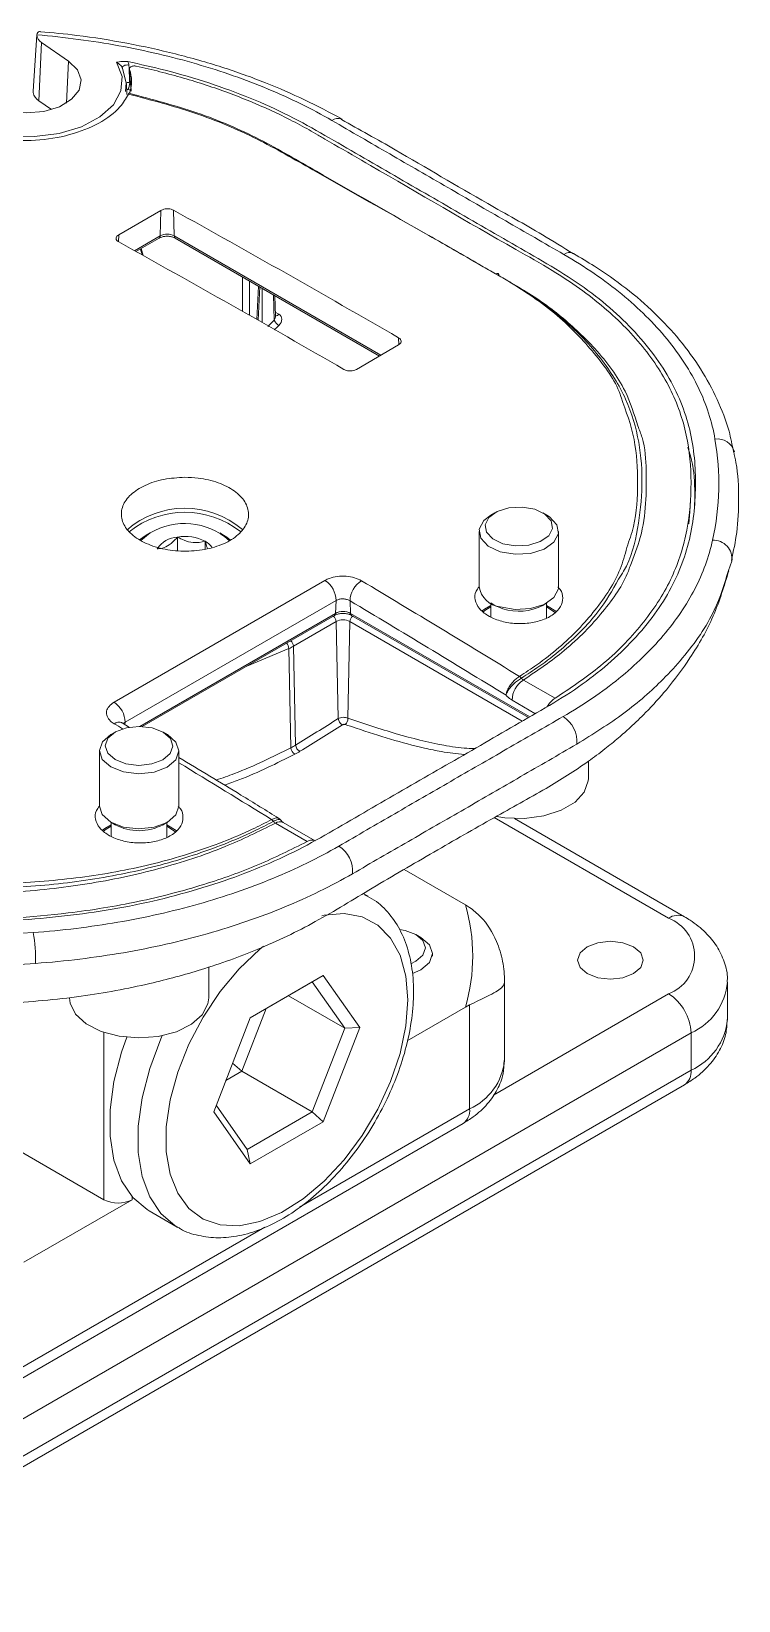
# Model space of a CAD drawing. Header units: millimetres. Extents: x 4 to 551, y 7 to 420.
# Drawn here: x 361.4 to 397, y 147.8 to 226.7 of the extents above; entities that cross this region are included whole.
import ezdxf

# ---------------------------------------------------------------- set-up
doc = ezdxf.new("R2010")
doc.units = ezdxf.units.MM

msp = doc.modelspace()

# ---------------------------------------------------------------- linework, layer by layer
at = {"color": 7, "linetype": 'Continuous', "lineweight": 15}
for p, q in [((361.729361, 226.511083), (361.547178, 223.674538)), ((361.822176, 223.1936), (361.96269, 226.119557)), ((363.317437, 225.187511), (361.96269, 226.119557)), ((366.382161, 224.771286), (366.380958, 224.793357)), ((366.243652, 223.504319), (366.225776, 224.061632)), ((361.822176, 223.1936), (362.462063, 222.753366)), ((366.461722, 223.728135), (366.308243, 223.766333)), ((377.062037, 222.253451), (377.041961, 222.264464)), ((367.962294, 217.685103), (365.840975, 216.460491)), ((367.932837, 216.40307), (367.962294, 217.685103)), ((368.630928, 216.40307), (368.6013, 217.692551)), ((366.709681, 215.617666), (367.88111, 216.293918)), ((368.682654, 216.293918), (378.950619, 210.366348)), ((366.92933, 215.744467), (367.015023, 215.448004)), ((372.853464, 212.164964), (372.929534, 213.842246)), ((373.729125, 212.373597), (373.698139, 213.39854)), ((377.790802, 209.6968), (379.912122, 210.921412)), ((384.757275, 202.491922), (384.545109, 202.369401)), ((387.373995, 202.369401), (387.161829, 202.491922)), ((366.888809, 201.127786), (367.227113, 201.365174)), ((367.421567, 201.477466), (366.948333, 201.094909)), ((367.421283, 201.477302), (367.226797, 201.364991)), ((368.798084, 200.579589), (368.798084, 201.272012)), ((371.116516, 201.364991), (370.92203, 201.477302)), ((383.959551, 201.553125), (383.959551, 198.776887)), ((387.959553, 198.776886), (387.959553, 201.553125)), ((370.192277, 200.676756), (370.192277, 201.056353)), ((396.673322, 200.057891), (396.50196, 199.58182)), ((365.606937, 192.969586), (376.213539, 199.092646)), ((376.769125, 198.084582), (366.162523, 191.961521)), ((376.738861, 197.435183), (376.769125, 198.084582)), ((377.502575, 197.435183), (377.473142, 198.066725)), ((384.545109, 197.960611), (384.757275, 197.83809)), ((384.559551, 197.95227), (384.559551, 197.257785)), ((387.161829, 197.83809), (387.373995, 197.960611)), ((387.359553, 197.2161), (387.359553, 197.95227)), ((367.025673, 191.753719), (376.687315, 197.331266)), ((377.554119, 197.331266), (386.443444, 192.199568)), ((385.16178, 197.665308), (384.757275, 197.83809)), ((376.771672, 197.023998), (374.625692, 195.78515)), ((376.880835, 192.147003), (376.771672, 197.023998)), ((377.361012, 192.165412), (377.469763, 197.023998)), ((374.497567, 190.686442), (374.39815, 195.666555)), ((374.736833, 190.819817), (374.625692, 195.78515)), ((385.990571, 194.268317), (385.995054, 194.271059)), ((386.092817, 194.183292), (386.08632, 194.179273)), ((386.187905, 194.086818), (387.780737, 193.167295)), ((366.391359, 191.69871), (366.00807, 191.931015)), ((365.665392, 191.470412), (365.453226, 191.347891)), ((368.282112, 191.347891), (368.069946, 191.470412)), ((364.867669, 190.531616), (364.867669, 187.755377)), ((368.86767, 187.755377), (368.86767, 190.531616)), ((389.459552, 189.141705), (389.459552, 190.003923)), ((365.453226, 186.939102), (365.665392, 186.816581)), ((365.467668, 186.930761), (365.467668, 186.236275)), ((368.069946, 186.816581), (368.282112, 186.939102)), ((368.26767, 186.19459), (368.26767, 186.930761)), ((373.523462, 187.071064), (373.528417, 187.073761)), ((373.620925, 186.98286), (373.613696, 186.978967)), ((375.311754, 185.969181), (373.71924, 186.888519)), ((375.71179, 186.008748), (374.119208, 186.928126)), ((394.290133, 182.192181), (385.745336, 187.124987)), ((380.193098, 184.565365), (383.272106, 182.787892)), ((378.384794, 183.224098), (378.140214, 183.365291)), ((378.250986, 183.297152), (378.384794, 183.224098)), ((383.484679, 182.657273), (383.272106, 182.787892)), ((381.031248, 181.154709), (380.783719, 181.297649)), ((381.616806, 180.215952), (381.616806, 180.338434)), ((370.367669, 178.120196), (370.367669, 179.669711)), ((372.455173, 177.115713), (376.129408, 179.236803)), ((376.129408, 179.236803), (375.57173, 178.914798)), ((376.129408, 179.236803), (377.966525, 176.622915)), ((381.031017, 179.522025), (380.617676, 179.338833)), ((375.57173, 178.914798), (372.455139, 177.115629)), ((374.375837, 178.224422), (377.204723, 176.591341)), ((377.204723, 176.591341), (375.57173, 178.914798)), ((385.242038, 174.979885), (385.242038, 178.909323)), ((396.452193, 177.030545), (396.452193, 178.908261)), ((373.261273, 177.580998), (372.036196, 174.42349)), ((380.346703, 175.955213), (383.272106, 177.644012)), ((383.484679, 177.758825), (383.272106, 177.644012)), ((383.484679, 172.530661), (383.484679, 177.758825)), ((370.618056, 172.380734), (372.455173, 177.115713)), ((394.621611, 176.356987), (349.720329, 150.436029)), ((375.57173, 172.38247), (377.204723, 176.591341)), ((377.966525, 176.622915), (376.129408, 171.887936)), ((377.204723, 176.591341), (377.966525, 176.622915)), ((394.621611, 174.47927), (394.621611, 176.356987)), ((349.720329, 148.558312), (394.621611, 174.47927)), ((372.036196, 174.42349), (371.230064, 173.95812)), ((371.570759, 174.836228), (372.036196, 174.42349)), ((372.036196, 174.42349), (375.57173, 172.38247)), ((349.388852, 147.825668), (394.290134, 173.746626)), ((370.747448, 172.714232), (372.305743, 170.497057)), ((372.455173, 169.766846), (370.618056, 172.380734)), ((372.305743, 170.497057), (375.57173, 172.38247)), ((375.57173, 172.38247), (376.129408, 171.887936)), ((360.528414, 158.741302), (383.155832, 171.803832)), ((376.129408, 171.887936), (372.455173, 169.766846)), ((365.099902, 167.96983), (360.304913, 170.737919)), ((372.305743, 170.497057), (372.455173, 169.766846)), ((361.069834, 164.826913), (366.514115, 167.96983)), ((367.37136, 167.412368), (368.785574, 166.595959))]:
    msp.add_line(p, q, dxfattribs=at)
at = {"color": 8, "linetype": 'Continuous', "lineweight": 15}
for p, q in [((363.216266, 223.080797), (363.317437, 225.187511)), ((365.832806, 216.104948), (365.840975, 216.460491)), ((366.639668, 215.656539), (367.932837, 216.40307)), ((368.630928, 216.40307), (379.019295, 210.405993)), ((366.97431, 215.770432), (367.077561, 215.413233)), ((372.064964, 212.612677), (372.064964, 214.341352)), ((372.418397, 214.13732), (372.418397, 212.412164)), ((372.786519, 212.203028), (372.862614, 213.880879)), ((373.054827, 213.769917), (373.054827, 212.050413)), ((373.659051, 212.166296), (373.620442, 213.443394)), ((373.344007, 211.85464), (373.659051, 212.166296)), ((373.704248, 212.573023), (373.895693, 212.465161)), ((379.920365, 210.928123), (379.912115, 211.2872)), ((366.904176, 191.75774), (376.738861, 197.435183)), ((377.502575, 197.435183), (386.506197, 192.237503)), ((386.135262, 192.021512), (377.469763, 197.023998)), ((386.773514, 192.409101), (385.622995, 193.073282)), ((366.162523, 191.961521), (366.065854, 191.881858)), ((366.156898, 191.840813), (366.162523, 191.961521)), ((393.490098, 182.112956), (384.72374, 187.173667)), ((384.682407, 173.23225), (393.490098, 178.316823)), ((365.099902, 167.96983), (365.099902, 176.376348)), ((374.932867, 167.593805), (383.484679, 172.530661)), ((366.514115, 168.127749), (366.514115, 167.96983)), ((360.857261, 159.468131), (373.189442, 166.587347))]:
    msp.add_line(p, q, dxfattribs=at)
at = {"color": 7, "linetype": 'Continuous', "lineweight": 15, "flags": 128}
for points in [[(359.528633, 222.911175), (360.311965, 222.666714), (361.189541, 222.579566), (362.069349, 222.658866), (362.859139, 222.896302), (363.476101, 223.266976), (363.855548, 223.732024), (363.957692, 224.242687), (363.771826, 224.74542), (363.317437, 225.187511)], [(360.350885, 221.431586), (361.611684, 221.396554), (362.844944, 221.551849), (363.965944, 221.886805), (364.897672, 222.37841), (365.576119, 222.992891), (365.95468, 223.688034), (366.007346, 224.416087), (365.730501, 225.127031)], [(366.029612, 224.811608), (366.22477, 224.086982), (366.189529, 223.656462)], [(386.757324, 202.664704), (386.122119, 202.774979), (385.462165, 202.736532), (384.877933, 202.555215), (384.458366, 202.258632), (384.267343, 201.891936), (384.333944, 201.510951), (384.648027, 201.173681), (385.16178, 200.931471), (385.796985, 200.821196), (386.456941, 200.859643), (387.041172, 201.040961), (387.460738, 201.337543), (387.651762, 201.70424), (387.585161, 202.085224), (387.271077, 202.422494), (386.757324, 202.664704)], [(394.51383, 201.935066), (394.552985, 202.544722), (394.592264, 203.156296)], [(387.373995, 202.369401), (387.502523, 202.287721), (387.872034, 201.890932), (387.950386, 201.442716), (387.725653, 201.011308), (387.232047, 200.662387), (386.544715, 200.449073), (385.768297, 200.403841), (385.020995, 200.533577), (384.416582, 200.81853), (384.047071, 201.215318), (383.968718, 201.663534), (384.193451, 202.094942), (384.545109, 202.369401)], [(371.116516, 201.364991), (371.270138, 201.268639), (371.450877, 201.130896)], [(385.020995, 197.757338), (385.768297, 197.627602), (386.544715, 197.672834), (387.232047, 197.886148), (387.725653, 198.23507), (387.950386, 198.666477), (387.959553, 198.776886)], [(384.559552, 197.834018), (384.228551, 197.646985), (384.113057, 197.559392)], [(384.172239, 197.507044), (384.305484, 197.610105), (384.559553, 197.759159)], [(387.842132, 197.528539), (387.815797, 197.551242), (387.359552, 197.834019)], [(387.359552, 197.759159), (387.733297, 197.518618), (387.790874, 197.467441)], [(366.856906, 189.795209), (367.508274, 189.867533), (368.062116, 190.078251), (368.434114, 190.395284), (368.567635, 190.770365), (368.442352, 191.146391), (368.077337, 191.466117), (367.528161, 191.680868), (366.878433, 191.757947), (366.227064, 191.685623), (365.673222, 191.474905), (365.301224, 191.157872), (365.167703, 190.782791), (365.292986, 190.406765), (365.658001, 190.087039), (366.207177, 189.872288), (366.856906, 189.795209)], [(366.855006, 189.377064), (366.090619, 189.467746), (365.44453, 189.720393), (365.015101, 190.096541), (364.86771, 190.538926), (365.024793, 190.980197), (365.453226, 191.347891)], [(368.282112, 191.347891), (368.290809, 191.342838), (368.720237, 190.966691), (368.867628, 190.524306), (368.710545, 190.083034), (368.272901, 189.710055), (367.621322, 189.462151), (366.855006, 189.377064)], [(389.459552, 189.141705), (389.453239, 189.020398), (389.252519, 188.457095), (388.785022, 187.949257), (388.088624, 187.538022), (387.219739, 187.256709), (386.248762, 187.128107), (385.254355, 187.162636), (384.856342, 187.224195)], [(364.867669, 187.755377), (365.015101, 187.320302), (365.44453, 186.944154), (366.090619, 186.691507), (366.855006, 186.600825), (367.621322, 186.685912), (368.272901, 186.933816), (368.710545, 187.306796), (368.867628, 187.748067), (368.86767, 187.755377)], [(365.467669, 186.812509), (365.136667, 186.625475), (365.021174, 186.537882)], [(365.080356, 186.485534), (365.213601, 186.588596), (365.467669, 186.737649)], [(368.75025, 186.50703), (368.723914, 186.529733), (368.267669, 186.812509)], [(368.267669, 186.737649), (368.641414, 186.497108), (368.698991, 186.445932)], [(380.526281, 179.829459), (380.78353, 179.950685), (381.141206, 180.259707), (381.266805, 180.624222), (381.141206, 180.988737), (380.78353, 181.297758), (380.248232, 181.50424), (379.963393, 181.555495)], [(381.031248, 181.154709), (381.464563, 180.78027), (381.616806, 180.338434), (381.464563, 179.896597), (381.031017, 179.522025)], [(389.399626, 179.331127), (389.041952, 179.640149), (388.916353, 180.004664), (389.041951, 180.369179), (389.399628, 180.678201), (389.934924, 180.884682), (390.566352, 180.957188), (391.19778, 180.884682), (391.733078, 180.678201), (392.090755, 180.369179), (392.216352, 180.004663), (392.090753, 179.640148), (391.733079, 179.331128), (391.19778, 179.124646), (390.566353, 179.052139), (389.934926, 179.124646), (389.399626, 179.331127)], [(366.845509, 176.099729), (365.860363, 176.185176), (364.956823, 176.427387), (364.208087, 176.806739), (363.674816, 177.2925), (363.400211, 177.845315), (363.367669, 178.120195)], [(370.367669, 178.120196), (370.328821, 177.819991), (370.042113, 177.269226), (369.498229, 176.787403), (368.741233, 176.413555), (367.832452, 176.177968), (366.845509, 176.099729)], [(366.246101, 176.131806), (365.985346, 175.384361), (365.601781, 173.909329), (365.4072, 172.486571), (365.4072, 171.157019), (365.601781, 169.958922), (365.985346, 168.926744), (366.54686, 168.090182), (367.270169, 167.4733), (367.37136, 167.412368)]]:
    msp.add_lwpolyline(points, dxfattribs=at)
at = {"color": 8, "linetype": 'Continuous', "lineweight": 15, "flags": 128}
for points in [[(366.019914, 224.847018), (366.019878, 224.848712), (366.028944, 224.88644), (366.056127, 224.921951), (366.099384, 224.952574), (366.155456, 224.976004), (366.220125, 224.990478), (366.288525, 224.994908), (366.355511, 224.988961)], [(366.235317, 223.764133), (366.262049, 223.762657), (366.308243, 223.766333)], [(374.39815, 195.666555), (372.282136, 194.774105), (372.212185, 194.747828)], [(380.373409, 178.01238), (380.275683, 179.209835), (379.985646, 180.255971), (379.512619, 181.117164), (378.871807, 181.765734), (378.083806, 182.180837), (377.173942, 182.34913), (376.17146, 182.265204), (376.053731, 182.239892)], [(373.122287, 180.717449), (372.939114, 180.566841), (371.902259, 179.579243), (370.942221, 178.428454), (370.089857, 177.151459), (369.372562, 175.789301), (368.813392, 174.385764), (368.430319, 172.985958), (368.235653, 171.634872), (368.235653, 170.375932), (368.430319, 169.249603), (368.813392, 168.292084), (369.372562, 167.534151), (370.089857, 167.000164), (370.942221, 166.707287), (371.902259, 166.664935), (372.939114, 166.874464), (374.019462, 167.329145), (375.108579, 168.01436), (376.17146, 168.908087), (377.173942, 169.981603), (378.083806, 171.200403), (378.871807, 172.525313), (379.512619, 173.913749), (379.985646, 175.321087), (380.275683, 176.702093), (380.373409, 178.01238), (380.373409, 178.01238)], [(368.809221, 166.582442), (368.684383, 166.656892), (367.961074, 167.273774), (367.399559, 168.110336), (367.015995, 169.142513), (366.821413, 170.34061), (366.821413, 171.670163), (367.015995, 173.09292), (367.399559, 174.567952), (367.961074, 176.052825), (368.033086, 176.214988)]]:
    msp.add_lwpolyline(points, dxfattribs=at)
at = {"color": 7, "linetype": 'Continuous', "lineweight": 15}
for centre, radius, start, end in [((362.190421, 226.52098), 0.461521, 181.77303347, 240.43330175), ((364.690923, 224.167452), 1.795801, 342.0555841, 19.64842033), ((365.666402, 224.109748), 0.727938, 331.85110205, 359.42019105), ((362.111952, 223.686363), 0.571652, 188.41032195, 239.54181719), ((368.281883, 215.729415), 0.758712, 62.60970342, 117.39035898), ((384.863739, 214.412365), 0.108785, 350.65366815, 129.33573299), ((374.19478, 212.423248), 0.594163, 205.62376771, 239.89405895), ((369.176136, 198.292228), 4.428894, 49.34774356, 131.28140739), ((369.172734, 197.997589), 4.515052, 51.70602886, 128.46714414), ((369.146892, 198.559116), 3.390208, 48.6069452, 120.59151662), ((368.876997, 199.956741), 1.317636, 93.43348474, 146.56113872), ((369.174106, 199.0885), 2.215653, 62.64286444, 99.77106728), ((395.732573, 200.169872), 0.94739, 353.21185243, 91.76590547), ((369.752458, 200.233252), 0.93324, 34.08891061, 61.88240031), ((375.547906, 198.068653), 1.221323, 0.74729301, 56.97467897), ((378.711291, 198.027794), 1.238761, 122.35628288, 178.19906293), ((385.183326, 198.988644), 1.24196, 189.81704547, 262.48965497), ((377.120718, 196.698203), 0.830033, 62.60965326, 117.39037526), ((385.955128, 200.144094), 2.602649, 252.25247022, 297.62245875), ((377.120718, 196.350345), 0.75871, 62.60957804, 117.39039076), ((373.102501, 198.430017), 3.052119, 295.11952248, 299.93784212), ((386.841691, 193.058221), 1.21879, 122.44045595, 179.29195854), ((385.810283, 193.978448), 0.341361, 36.03704979, 58.11996605), ((385.821249, 193.979125), 0.339755, 36.93615373, 59.23231361), ((364.941304, 191.945592), 1.221323, 0.74729301, 56.97467897), ((377.266289, 192.185648), 0.387387, 185.72521123, 244.67510281), ((377.027705, 192.12396), 0.335874, 306.48838367, 7.08932086), ((387.410083, 190.996237), 1.469867, 354.74175183, 58.32617882), ((374.913132, 190.716143), 0.416625, 184.08810626, 238.58773538), ((375.11076, 190.844629), 0.374749, 183.79628164, 245.31380533), ((373.325563, 186.786915), 0.346273, 33.68499442, 55.14417246), ((373.337799, 186.787251), 0.344127, 34.64034374, 56.36380904), ((366.867669, 189.066018), 2.550577, 241.87643641, 298.12356359), ((376.132401, 184.48642), 1.470891, 354.74311913, 58.27977358), ((374.490897, 180.215952), 9.15011, 343.67515151, 16.32484849), ((354.037124, 180.023728), 7.628624, 358.67443606, 10.35922885), ((392.769719, 180.21489), 2.030174, 290.78342708, 69.21657292), ((392.164966, 176.245199), 2.459187, 2.60541187, 57.39462678), ((365.807009, 169.334539), 1.53702, 242.60962566, 297.39034354)]:
    msp.add_arc(centre, radius, start, end, dxfattribs=at)
at = {"color": 8, "linetype": 'Continuous', "lineweight": 15}
for centre, radius, start, end in [((366.321309, 223.665511), 0.442926, 80.51436417, 102.66044295), ((376.852634, 221.802813), 0.498965, 67.70104076, 126.10188203), ((367.810312, 216.394301), 0.122838, 305.19449457, 4.09345038), ((368.753454, 216.394301), 0.12284, 175.90644857, 234.80488746), ((388.510988, 215.077643), 0.492439, 64.93333006, 126.32227541), ((373.754387, 212.568247), 0.174912, 261.47878575, 323.88842418), ((395.943016, 205.302342), 0.900035, 16.59919684, 97.71137878), ((376.378601, 196.997202), 0.393983, 3.89994668, 50.03150528), ((376.618976, 197.429907), 0.120001, 304.71473325, 2.51993759), ((377.862835, 196.997201), 0.393984, 129.9685351, 176.10001294), ((377.622461, 197.429906), 0.120002, 177.47935439, 235.28447541), ((373.958569, 195.641696), 0.440283, 3.23670166, 42.9900514), ((374.232621, 195.758354), 0.393983, 3.89994668, 50.03150528), ((365.840678, 191.570772), 0.397221, 65.05847091, 126.02489126), ((373.953324, 186.563964), 0.400164, 65.50963458, 125.80084755), ((393.95885, 181.458617), 0.804914, 65.70788898, 125.61680105), ((393.379508, 179.18055), 3.084692, 293.74499721, 354.9433951), ((393.324335, 177.342462), 3.143373, 294.37468373, 354.30515908), ((382.239298, 175.279322), 3.017633, 294.37463687, 354.30522553), ((393.83104, 174.395647), 0.794982, 305.27421395, 6.03805906), ((382.712992, 172.441997), 0.776763, 304.75782044, 6.55432998)]:
    msp.add_arc(centre, radius, start, end, dxfattribs=at)
at = {"color": 7, "linetype": 'Continuous', "lineweight": 15}
for centre, major_axis, ratio, start_param, end_param in [((393.837024, -409.267148), (-399.83613, 658.555765), 0.562076879, 5.484823229, 5.505595647), ((362.556437, -427.325047), (-369.545169, 676.026373), 0.592289761, 5.511043283, 5.531815701), ((396.665357, -407.634386), (-413.771834, 650.332686), 0.546446337, 5.441576559, 5.456143317), ((396.100447, -407.99469), (-413.370323, 649.640536), 0.546413513, 5.441722801, 5.456121431)]:
    msp.add_ellipse(centre, major_axis=major_axis, ratio=ratio, start_param=start_param, end_param=end_param, dxfattribs=at)
at = {"color": 8, "linetype": 'Continuous', "lineweight": 15}
for start_param, end_param in [(5.507949996, 5.508742804), (5.494175573, 5.502748592)]:
    msp.add_ellipse((327.201192, -447.735195), major_axis=(-353.030717, 685.269566), ratio=0.606726405, start_param=start_param, end_param=end_param, dxfattribs=at)
at = {"color": 7, "linetype": 'Continuous', "lineweight": 15}
for points, knots in [([(361.729121, 226.5067), (361.738445, 226.550573), (361.757063, 226.638178), (361.83077, 226.687557), (361.888095, 226.672537), (361.902571, 226.668744)], [0, 0, 0, 0, 0.428531867, 0.855694422, 1, 1, 1, 1]), ([(376.558632, 222.205962), (375.554845, 222.785036), (374.484903, 223.309871), (372.217727, 224.255179), (371.020535, 224.675685), (369.126454, 225.225858), (368.478937, 225.395368), (367.172938, 225.701516), (366.511768, 225.839), (364.503984, 226.205139), (363.133128, 226.387544), (361.729121, 226.5067)], [0, 0, 0, 0, 0.25, 0.25, 0.5, 0.5, 0.625, 0.625, 0.75, 0.75, 1, 1, 1, 1]), ([(377.072071, 222.274083), (376.450754, 222.602179), (375.226096, 223.248876), (373.210396, 224.130459), (371.042941, 224.904694), (368.710126, 225.57077), (366.26622, 226.102671), (363.98848, 226.477339), (362.514305, 226.608919), (361.902021, 226.663569)], [0, 0, 0, 0, 0.145966472, 0.287709731, 0.437239664, 0.58804547, 0.739807183, 0.891931517, 1, 1, 1, 1]), ([(319.891679, 198.371527), (320.118206, 198.011879), (320.358409, 197.654881), (320.955934, 196.8724), (321.327449, 196.450593), (322.536942, 195.219239), (323.468907, 194.443615), (325.07783, 193.376163), (325.649951, 193.036586), (326.797372, 192.367585), (327.372084, 192.038063), (329.095752, 191.047024), (330.244198, 190.38261), (332.540741, 189.054775), (333.688831, 188.391383), (335.412699, 187.398467), (335.987641, 187.067899), (337.134136, 186.401874), (337.705205, 186.066116), (338.909787, 185.427537), (339.543902, 185.124932), (340.851023, 184.559076), (341.523819, 184.295869), (343.611814, 183.562792), (345.097134, 183.149342), (348.149999, 182.499348), (349.71729, 182.26288), (352.924969, 181.964557), (354.565598, 181.902861), (357.808659, 181.883131), (359.410778, 181.924873), (362.620261, 182.151691), (364.227831, 182.336746), (367.370871, 182.902457), (368.906387, 183.283248), (371.793242, 184.192469), (373.144486, 184.720841), (375.642529, 185.933265), (376.789163, 186.617443), (379.097205, 187.966306), (380.2587, 188.630917), (382.578742, 189.965874), (383.737289, 190.63622), (385.473019, 191.639093), (386.051252, 191.972946), (387.213404, 192.642977), (387.797252, 192.979183), (389.451035, 194.039841), (390.423554, 194.816142), (392.094811, 196.460764), (392.793519, 197.32909), (393.871846, 199.116668), (394.251574, 200.03596), (394.731597, 201.915152), (394.831993, 202.874978), (394.854579, 204.778862), (394.776353, 205.723019), (394.327438, 207.589845), (393.956918, 208.512487), (392.885522, 210.317672), (392.184907, 211.2001), (390.51533, 212.861874), (389.546156, 213.641308), (387.88548, 214.710483), (387.297923, 215.050427), (386.128275, 215.726473), (385.545657, 216.062414), (383.796808, 217.07151), (382.629727, 217.745783), (380.293973, 219.093576), (379.125342, 219.767114), (377.379305, 220.77742), (376.79832, 221.114198), (375.624243, 221.78822), (375.030814, 222.12509), (373.779454, 222.756338), (373.12224, 223.051097), (371.773119, 223.599672), (371.080917, 223.853505), (369.657165, 224.322649), (368.92557, 224.537867), (367.557468, 224.886623), (366.929177, 225.027812), (366.296918, 225.160613)], [-0.000020366, -0.000020366, -0.000020366, -0.000020366, 0.01270087, 0.01270087, 0.028419457, 0.028419457, 0.059856631, 0.059856631, 0.075575218, 0.075575218, 0.091293806, 0.091293806, 0.12273098, 0.12273098, 0.154168154, 0.154168154, 0.169886741, 0.169886741, 0.185605329, 0.185605329, 0.201323916, 0.201323916, 0.217042503, 0.217042503, 0.248479677, 0.248479677, 0.279916851, 0.279916851, 0.311354026, 0.311354026, 0.3427912, 0.3427912, 0.374228374, 0.374228374, 0.405665549, 0.405665549, 0.437102723, 0.437102723, 0.468539897, 0.468539897, 0.499977072, 0.499977072, 0.531414246, 0.531414246, 0.547132833, 0.547132833, 0.56285142, 0.56285142, 0.594288595, 0.594288595, 0.625725769, 0.625725769, 0.657162943, 0.657162943, 0.688600118, 0.688600118, 0.720037292, 0.720037292, 0.751474466, 0.751474466, 0.78291164, 0.78291164, 0.814348815, 0.814348815, 0.830067402, 0.830067402, 0.845785989, 0.845785989, 0.877223163, 0.877223163, 0.908660338, 0.908660338, 0.924378925, 0.924378925, 0.940097512, 0.940097512, 0.955816099, 0.955816099, 0.971534686, 0.971534686, 0.987253273, 0.987253273, 1.000008855, 1.000008855, 1.000008855, 1.000008855]), ([(366.296918, 225.160613), (366.204981, 225.179923), (366.1053, 225.176621), (365.91633, 225.157636), (365.823541, 225.141978), (365.730501, 225.127031)], [0, 0, 0, 0, 0.5, 0.5, 1, 1, 1, 1]), ([(366.029612, 224.811608), (366.027738, 224.823613), (366.024899, 224.841805), (366.016497, 224.865247), (366.010178, 224.875249), (366.00759, 224.879344)], [0, 0, 0, 0, 0.534013974, 0.809192714, 1, 1, 1, 1]), ([(366.355511, 224.988961), (366.363512, 224.80701), (366.371488, 224.625062), (366.37944, 224.443116), (366.38254, 224.372194), (366.385636, 224.301272), (366.388728, 224.23035), (366.390588, 224.187694), (366.392447, 224.145038), (366.394304, 224.102382)], [0, 0, 0, 0, 0.000654476839, 0.000654476839, 0.000654476839, 0.000909590048, 0.000909590048, 0.000909590048, 0.001063029978, 0.001063029978, 0.001063029978, 0.001063029978]), ([(366.377365, 224.793094), (366.381979, 224.736639), (366.412495, 224.363266), (366.441472, 223.989917), (366.466067, 223.67302)], [0, 0, 0, 0, 0.151203842, 1, 1, 1, 1]), ([(366.379515, 224.819878), (366.386124, 224.835792), (366.399314, 224.867555), (366.452332, 224.90686), (366.5229, 224.934182), (366.605424, 224.946229), (366.671462, 224.943261), (366.706422, 224.936403), (366.714942, 224.934731)], [0, 0, 0, 0, 0.18892413, 0.377062815, 0.564434938, 0.751680562, 0.9394849, 1, 1, 1, 1]), ([(366.382161, 224.771286), (366.391137, 224.659435), (366.42025, 224.296651), (366.448738, 223.933865), (366.468443, 223.682929)], [0, 0, 0, 0, 0.308311939, 1, 1, 1, 1]), ([(366.714942, 224.934731), (366.715688, 224.934569), (367.120131, 224.846675), (368.325058, 224.563386), (370.266734, 224.001221), (372.461853, 223.191778), (373.987196, 222.489137), (375.106012, 221.903157), (375.642054, 221.596214), (376.060629, 221.35372), (376.326828, 221.199354), (377.127687, 220.737566), (380.330838, 218.890232), (383.96045, 216.761148), (388.042717, 214.467448), (390.348176, 212.835747), (392.386918, 210.735427), (393.810739, 208.472011), (394.531917, 206.10261), (394.681367, 203.706098), (394.433958, 201.313024), (393.629353, 198.953274), (392.120358, 196.714865), (390.160052, 194.758873), (388.519464, 193.661447), (387.780737, 193.167295)], [0, 0, 0, 0, 0.000034976, 0.018953077, 0.057034757, 0.095116599, 0.132991272, 0.142447959, 0.161364545, 0.166092496, 0.16845647, 0.177912382, 0.215735974, 0.367030314, 0.404854036, 0.465541284, 0.52622828, 0.586915734, 0.647604371, 0.708179076, 0.768747604, 0.829419425, 0.890038285, 0.950486234, 1, 1, 1, 1]), ([(366.327714, 223.527782), (366.202598, 223.308201), (365.895815, 222.769788), (364.899988, 222.028737), (363.409586, 221.44406), (361.688864, 221.148062), (360.547348, 221.215169), (359.995072, 221.247636)], [0, 0, 0, 0, 0.148909665, 0.365125965, 0.581267706, 0.797413613, 1, 1, 1, 1]), ([(361.547396, 223.674522), (361.54714, 223.671686), (361.544442, 223.641712), (361.545495, 223.621265), (361.546447, 223.602753)], [0, 0, 0, 0, 0.0946232823, 1, 1, 1, 1]), ([(366.327714, 223.527782), (366.334403, 223.541124), (366.347937, 223.568119), (366.359623, 223.569096), (366.365534, 223.569591)], [0, 0, 0, 0, 0.49421762, 1, 1, 1, 1]), ([(384.794784, 214.496504), (384.558709, 214.632333), (383.378327, 215.311482), (380.318938, 217.070086), (376.512052, 219.177181), (372.85586, 221.31183), (369.763452, 222.632101), (367.461285, 223.232265), (366.327714, 223.527782)], [0, 0, 0, 0, 0.040487428, 0.202437487, 0.526341044, 0.688294433, 0.846518267, 1, 1, 1, 1]), ([(366.365534, 223.569591), (366.366204, 223.569404), (366.372375, 223.56769), (366.384374, 223.575), (366.394523, 223.601516), (366.399369, 223.614176)], [0, 0, 0, 0, 0.059832474, 0.551109615, 1, 1, 1, 1]), ([(366.365534, 223.569591), (367.525281, 223.264649), (369.874058, 222.647067), (373.009512, 221.284373), (376.688315, 219.107655), (380.404515, 217.026318), (383.140013, 215.449282), (383.991426, 214.958435)], [0, 0, 0, 0, 0.164303198, 0.332755014, 0.504076923, 0.845645744, 1, 1, 1, 1]), ([(388.219302, 215.4744), (387.733608, 215.754978), (387.246251, 216.034596), (386.273361, 216.594886), (384.814369, 217.435517), (382.384037, 218.837334), (380.441412, 219.959735), (378.984972, 220.801841), (378.49958, 221.082594), (377.529025, 221.644232), (377.044661, 221.925577), (376.558632, 222.205962)], [0, 0, 0, 0, 0.125, 0.125, 0.25, 0.5, 0.75, 0.75, 0.875, 0.875, 1, 1, 1, 1]), ([(388.704481, 215.502037), (388.188227, 215.823212), (386.790528, 216.692756), (383.710391, 218.385131), (380.440925, 220.356383), (377.940237, 221.749315), (377.035587, 222.253223)], [0, 0, 0, 0, 0.137072183, 0.371107094, 0.772491657, 1, 1, 1, 1]), ([(368.6013, 217.692551), (368.561925, 217.710399), (368.483123, 217.746117), (368.332405, 217.767394), (368.179085, 217.760656), (368.050832, 217.730017), (367.987481, 217.69788), (367.962294, 217.685103)], [0, 0, 0, 0, 0.214399432, 0.42908058, 0.643740102, 0.858356881, 1, 1, 1, 1]), ([(365.840975, 216.460491), (365.808639, 216.437843), (365.743925, 216.392518), (365.703218, 216.306849), (365.71194, 216.220292), (365.763455, 216.148355), (365.819024, 216.113159), (365.841145, 216.099147)], [0, 0, 0, 0, 0.214283801, 0.4288454737, 0.6434300311, 0.8580579483, 1, 1, 1, 1]), ([(367.88111, 216.293918), (367.918846, 216.312364), (367.99657, 216.350357), (368.166877, 216.385173), (368.356166, 216.389504), (368.5337, 216.359603), (368.636692, 216.319603), (368.676548, 216.29733), (368.682654, 216.293918)], [0, 0, 0, 0, 0.181350597, 0.373526484, 0.577200615, 0.784619835, 0.967007741, 1, 1, 1, 1]), ([(395.822247, 206.194237), (395.672273, 207.071184), (395.393948, 207.927862), (394.791694, 209.183699), (394.559845, 209.597401), (394.033679, 210.414938), (393.738737, 210.819548), (392.76048, 212.013071), (391.999311, 212.764733), (390.268382, 214.183812), (389.298279, 214.851092), (388.219302, 215.4744)], [0, 0, 0, 0, 0.25, 0.25, 0.375, 0.375, 0.5, 0.5, 0.75, 0.75, 1, 1, 1, 1]), ([(396.754804, 205.560686), (396.688074, 205.903483), (396.515398, 206.790538), (395.965152, 208.184463), (395.142186, 209.719549), (394.08868, 211.173216), (392.830266, 212.532504), (391.390043, 213.773966), (389.986441, 214.756662), (389.065863, 215.303484), (388.713473, 215.512803)], [0, 0, 0, 0, 0.090369008, 0.233847212, 0.375740195, 0.515746255, 0.653659882, 0.789502667, 0.919423088, 1, 1, 1, 1]), ([(391.102083, 208.296318), (391.09941, 208.305107), (390.878414, 209.031591), (389.891859, 210.397559), (388.086769, 212.364434), (386.218077, 213.680251), (385.031375, 214.36082), (384.794784, 214.496504)], [0, 0, 0, 0, 0.0036403813, 0.3009275304, 0.5982340997, 0.9199008239, 1, 1, 1, 1]), ([(384.97108, 214.394698), (385.208667, 214.258565), (386.407078, 213.571895), (388.280304, 212.245808), (390.161702, 210.278556), (391.435758, 208.210681), (392.06599, 206.049661), (392.215812, 203.864941), (391.973624, 201.693573), (391.595892, 200.093218), (391.061965, 199.280874), (390.9744, 199.147649)], [0, 0, 0, 0, 0.035541019, 0.179272452, 0.312123361, 0.444952526, 0.577719327, 0.709695134, 0.841598539, 0.974022102, 1, 1, 1, 1]), ([(385.705738, 213.964318), (385.821308, 213.898109), (386.692544, 213.398984), (388.158362, 212.356035), (389.971884, 210.636479), (391.346069, 208.78872), (391.761478, 207.442333), (391.942685, 206.855022)], [0, 0, 0, 0, 0.034807606, 0.262400425, 0.49467801, 0.779572096, 1, 1, 1, 1]), ([(373.896747, 211.909237), (373.987007, 211.99948), (374.040373, 212.109636), (374.044064, 212.315556), (373.992296, 212.410642), (373.895693, 212.465161)], [0, 0, 0, 0, 0.5, 0.5, 1, 1, 1, 1]), ([(379.912122, 210.921412), (379.944169, 210.943947), (380.008307, 210.989046), (380.04864, 211.075331), (380.039971, 211.163117), (379.988936, 211.236532), (379.933958, 211.272793), (379.912115, 211.2872)], [0, 0, 0, 0, 0.214408272, 0.42909653, 0.643786559, 0.858477491, 1, 1, 1, 1]), ([(377.157747, 209.697137), (377.196775, 209.678608), (377.274882, 209.641526), (377.424223, 209.618138), (377.576128, 209.623053), (377.703146, 209.652462), (377.765879, 209.684194), (377.790802, 209.6968)], [0, 0, 0, 0, 0.214410774, 0.429104938, 0.643796673, 0.85848689, 1, 1, 1, 1]), ([(394.460104, 205.785983), (394.506927, 205.640195), (394.732551, 204.937684), (394.825811, 203.909036), (394.802309, 203.032756), (394.793982, 202.722268)], [0, 0, 0, 0, 0.144628267, 0.696920347, 1, 1, 1, 1]), ([(396.650663, 200.098874), (396.751187, 200.565928), (396.973685, 201.599695), (397.034515, 203.237691), (396.982639, 204.594883), (396.804563, 205.376117), (396.763443, 205.556516)], [0, 0, 0, 0, 0.257367427, 0.569651627, 0.900625881, 1, 1, 1, 1]), ([(369.171961, 204.271678), (368.812369, 204.25158), (368.093186, 204.211383), (367.136014, 203.893304), (366.408375, 203.424692), (365.99229, 202.839273), (365.934651, 202.20769), (366.241963, 201.599136), (366.879613, 201.08205), (367.775738, 200.71444), (368.829311, 200.538013), (369.921518, 200.573205), (370.929176, 200.816661), (371.738668, 201.241347), (372.258789, 201.7994), (372.430937, 202.427659), (372.235742, 203.054449), (371.695, 203.609578), (370.870208, 204.026189), (369.979134, 204.241378), (369.396335, 204.263255), (369.171961, 204.271678)], [0, 0, 0, 0, 0.053686212, 0.107372491, 0.161057198, 0.214741245, 0.268426444, 0.322114073, 0.375804486, 0.429497186, 0.483190955, 0.536883506, 0.590572454, 0.644256894, 0.697938879, 0.751622138, 0.805309546, 0.859001116, 0.912694752, 0.966388022, 1, 1, 1, 1]), ([(368.798084, 201.272012), (368.74807, 201.216048), (368.589811, 201.03896), (368.299043, 200.798102), (367.998241, 200.691784), (367.835592, 200.68518), (367.777463, 200.68282)], [0, 0, 0, 0, 0.156025535, 0.493707453, 0.819057772, 1, 1, 1, 1]), ([(370.192277, 201.056353), (369.99269, 201.017321), (369.651177, 200.950533), (369.154723, 201.080492), (368.907622, 201.213189), (368.798084, 201.272012)], [0, 0, 0, 0, 0.439112122, 0.751363344, 1, 1, 1, 1]), ([(388.181885, 192.24717), (389.217423, 192.845431), (390.153061, 193.484549), (391.831858, 194.841504), (392.575318, 195.559217), (393.540696, 196.697057), (393.834319, 197.083241), (394.362771, 197.863656), (394.59832, 198.25874), (395.2193, 199.458563), (395.520091, 200.277696), (395.703379, 201.116812)], [0, 0, 0, 0, 0.25, 0.25, 0.5, 0.5, 0.625, 0.625, 0.75, 0.75, 1, 1, 1, 1]), ([(370.30081, 200.702986), (370.294499, 200.718358), (370.25602, 200.812092), (370.221302, 200.945131), (370.192277, 201.056353)], [0, 0, 0, 0, 0.163990217, 1, 1, 1, 1]), ([(385.995054, 194.271059), (386.28902, 194.462), (386.993533, 194.919608), (387.991423, 195.70447), (388.971895, 196.622738), (390.084681, 197.914651), (390.99824, 199.287088), (391.292353, 200.375891), (391.391473, 200.742828)], [0, 0, 0, 0, 0.106230431, 0.254590309, 0.402946265, 0.551301677, 0.848784157, 1, 1, 1, 1]), ([(316.739095, 199.613338), (316.966038, 198.864941), (317.445255, 197.284618), (318.721756, 195.153605), (320.16998, 193.319053), (321.587933, 191.908696), (322.882084, 190.816393), (324.14011, 189.897386), (325.366788, 189.111644), (326.547158, 188.448834), (328.308725, 187.464091), (330.855092, 186.015735), (333.926377, 184.248225), (336.807409, 182.501313), (339.446711, 181.033445), (342.291016, 179.895223), (345.361226, 178.958472), (348.707301, 178.255498), (352.369197, 177.837896), (356.173509, 177.711201), (360.058917, 177.792721), (363.868721, 178.128124), (367.183567, 178.741681), (370.151778, 179.544462), (372.972902, 180.558206), (375.846572, 181.94471), (378.666807, 183.699267), (381.665878, 185.423041), (384.550612, 187.092006), (387.214985, 188.54566), (389.068737, 189.69916), (390.24774, 190.585129), (390.941694, 191.151442), (391.636055, 191.763271), (392.462914, 192.559838), (393.505609, 193.706739), (394.689655, 195.307904), (395.824434, 197.287636), (396.286474, 198.809647), (396.519163, 199.576152)], [0, 0, 0, 0, 0.026495225, 0.055947599, 0.083062894, 0.104023743, 0.122002597, 0.138896817, 0.154784604, 0.169278889, 0.182398812, 0.221406065, 0.266647499, 0.299489201, 0.332991655, 0.36390582, 0.392102968, 0.426607939, 0.460604553, 0.495116687, 0.532333921, 0.56853714, 0.60168903, 0.627494395, 0.65723705, 0.690876836, 0.726914174, 0.766412698, 0.80475769, 0.837516154, 0.865322036, 0.87675945, 0.886566653, 0.894938793, 0.906532368, 0.923310743, 0.945278375, 0.972441461, 1, 1, 1, 1]), ([(391.552282, 199.800135), (391.525165, 199.720851), (391.254014, 198.92808), (390.217691, 197.475686), (388.461304, 195.618721), (386.901974, 194.567985), (386.187905, 194.086818)], [0, 0, 0, 0, 0.0369263169, 0.3692292377, 0.71114871, 1, 1, 1, 1]), ([(376.213539, 199.092646), (376.285226, 199.128856), (376.466476, 199.220406), (376.833883, 199.303832), (377.274385, 199.314536), (377.707901, 199.241716), (377.934844, 199.130057), (378.048328, 199.074221)], [0, 0, 0, 0, 0.140500675, 0.355236124, 0.570078168, 0.785016052, 1, 1, 1, 1]), ([(383.966809, 198.76929), (383.907491, 198.695974), (383.74201, 198.491444), (383.735518, 198.104757), (383.938732, 197.675474), (384.380633, 197.304982), (384.997953, 197.038593), (385.724753, 196.905585), (386.477854, 196.921492), (387.172821, 197.084807), (387.729803, 197.376787), (388.091549, 197.76609), (388.197538, 198.202706), (388.130282, 198.554561), (387.960275, 198.721115), (387.920053, 198.760521)], [0, 0, 0, 0, 0.047062806, 0.131291941, 0.215544298, 0.299825383, 0.384129532, 0.468440177, 0.552734273, 0.636994573, 0.721219466, 0.805426237, 0.889642327, 0.973889865, 1, 1, 1, 1]), ([(375.311754, 185.969181), (374.504411, 185.565027), (372.889676, 184.756694), (370.029336, 183.738432), (366.836935, 182.905525), (362.655786, 182.2266), (357.636964, 181.923822), (352.409106, 182.073987), (347.786069, 182.65985), (343.888022, 183.584579), (340.922307, 184.652682), (338.769978, 185.657701), (337.718249, 186.249167), (337.169962, 186.567671), (337.107695, 186.603768), (337.1058, 186.604873), (337.102938, 186.606521), (337.092948, 186.612303), (337.052924, 186.635392), (336.89293, 186.727812), (336.252765, 187.097381), (333.691127, 188.575026), (330.292255, 190.555674), (326.349564, 192.785267), (323.679192, 194.45618), (321.655584, 196.269885), (320.740555, 197.510074), (320.28304, 198.13017)], [0, 0, 0, 0, 0.046802184, 0.093607174, 0.146791665, 0.199976037, 0.283411129, 0.3669177, 0.428510368, 0.490102205, 0.550815501, 0.581093767, 0.611368603, 0.615150136, 0.615209226, 0.615238772, 0.61526831, 0.615386483, 0.615859176, 0.617749942, 0.625313011, 0.655565279, 0.776574361, 0.8370789, 0.897713007, 0.94885645, 1, 1, 1, 1]), ([(373.71924, 186.888519), (372.89422, 186.481491), (371.094841, 185.593758), (367.896811, 184.557164), (364.266357, 183.779753), (360.431936, 183.364075), (356.521481, 183.255678), (352.572421, 183.389826), (348.657486, 183.853229), (344.824629, 184.735519), (341.30728, 186.081539), (338.998152, 187.324639), (336.942086, 188.516334), (334.782236, 189.778061), (331.616677, 191.511539), (328.189097, 193.415647), (325.107398, 195.478538), (323.376913, 197.189119), (322.679461, 198.160637), (322.570551, 198.312343)], [0, 0, 0, 0, 0.051247098, 0.111770545, 0.172293148, 0.23371153, 0.295486489, 0.357089903, 0.420392552, 0.483696197, 0.551045415, 0.618672046, 0.632712495, 0.6888743, 0.763994952, 0.839091149, 0.913832258, 0.986544592, 1, 1, 1, 1]), ([(377.473142, 198.066725), (377.429543, 198.089429), (377.342375, 198.134821), (377.175995, 198.16597), (377.007033, 198.16421), (376.866147, 198.133422), (376.796622, 198.098423), (376.769125, 198.084582)], [0, 0, 0, 0, 0.215123961, 0.430098028, 0.644902816, 0.859560889, 1, 1, 1, 1]), ([(376.687315, 197.331266), (376.727217, 197.350849), (376.811144, 197.392038), (376.994476, 197.430127), (377.200868, 197.435052), (377.394541, 197.402202), (377.505475, 197.358576), (377.548462, 197.334442), (377.554119, 197.331266)], [0, 0, 0, 0, 0.176580617, 0.371409824, 0.577397784, 0.78697837, 0.971964222, 1, 1, 1, 1]), ([(385.315558, 193.321959), (385.315835, 193.324317), (385.322723, 193.382935), (385.356947, 193.518318), (385.462799, 193.735999), (385.619488, 193.95247), (385.80372, 194.14233), (385.928205, 194.226266), (385.990571, 194.268317)], [0, 0, 0, 0, 0.007589159, 0.188674896, 0.397391558, 0.599986217, 0.799595981, 1, 1, 1, 1]), ([(385.315558, 193.321959), (385.316112, 193.324089), (385.329847, 193.376989), (385.379607, 193.499046), (385.511073, 193.693924), (385.693371, 193.886325), (385.897499, 194.055783), (386.023257, 194.138029), (386.08632, 194.179273)], [0, 0, 0, 0, 0.007605553, 0.188871285, 0.397426547, 0.599696459, 0.799259554, 1, 1, 1, 1]), ([(386.092817, 194.183292), (386.106486, 194.166355), (386.137678, 194.127702), (386.169837, 194.101525), (386.187905, 194.086818)], [0, 0, 0, 0, 0.438193127, 1, 1, 1, 1]), ([(385.622995, 193.073282), (385.538905, 193.1297), (385.433522, 193.200404), (385.335388, 193.301526), (385.315558, 193.321959)], [0, 0, 0, 0, 0.797936898, 1, 1, 1, 1]), ([(365.607058, 191.892028), (365.544081, 191.934966), (365.385058, 192.043389), (365.236969, 192.26089), (365.211442, 192.519714), (365.328011, 192.772825), (365.513968, 192.904003), (365.606937, 192.969586)], [0, 0, 0, 0, 0.140912231, 0.355818118, 0.57062083, 0.785332914, 1, 1, 1, 1]), ([(387.780737, 193.167295), (387.718933, 193.122718), (387.595326, 193.033564), (387.456518, 192.867104), (387.390197, 192.761035), (387.371149, 192.73057)], [0, 0, 0, 0, 0.416162765, 0.832309462, 1, 1, 1, 1]), ([(366.012806, 191.930246), (366.001861, 191.93645), (365.967646, 191.955844), (365.968881, 191.957135), (365.969722, 191.958013)], [0, 0, 0, 0, 0.3198760818, 1, 1, 1, 1]), ([(376.880836, 192.147003), (376.944266, 192.184605), (377.03234, 192.207916), (377.209351, 192.214692), (377.297556, 192.198089), (377.361011, 192.165412)], [0, 0, 0, 0, 0.5, 0.5, 1, 1, 1, 1]), ([(376.905753, 185.737598), (377.845788, 186.279856), (378.782755, 186.823884), (380.660695, 187.90963), (382.53929, 188.994997), (384.419406, 190.079487), (386.300177, 191.163599), (387.242565, 191.704497), (388.181885, 192.24717)], [0, 0, 0, 0, 0.25, 0.25, 0.5, 0.75, 0.75, 1, 1, 1, 1]), ([(377.227437, 191.853924), (377.222624, 191.855579), (377.217241, 191.856893), (377.211485, 191.857819), (377.202878, 191.859204), (377.193229, 191.85974), (377.183315, 191.859377), (377.173593, 191.859022), (377.163357, 191.857792), (377.153425, 191.855772), (377.143627, 191.85378), (377.133864, 191.850965), (377.124932, 191.847543), (377.115989, 191.844117), (377.107636, 191.839986), (377.100584, 191.835491)], [0, 0, 0, 0, 0.0000207360574, 0.0000207360574, 0.0000207360574, 0.0000519857186, 0.0000519857186, 0.0000519857186, 0.0000826211348, 0.0000826211348, 0.0000826211348, 0.0001128405134, 0.0001128405134, 0.0001128405134, 0.0001431061684, 0.0001431061684, 0.0001431061684, 0.0001431061684]), ([(383.219493, 190.336977), (382.837206, 190.381154), (382.179471, 190.457162), (380.94155, 190.718765), (379.513185, 191.101442), (378.175626, 191.530218), (377.412106, 191.790879), (377.227436, 191.853924)], [0, 0, 0, 0, 0.197347008, 0.339540974, 0.623993884, 0.909057055, 1, 1, 1, 1]), ([(388.873764, 190.861532), (388.404127, 190.590415), (387.932431, 190.317739), (386.991257, 189.774067), (386.520807, 189.502357), (385.109787, 188.687494), (383.229309, 187.601704), (381.350899, 186.517534), (379.942753, 185.704927), (379.473482, 185.434147), (378.535213, 184.892841), (378.067192, 184.623031), (377.597104, 184.351655)], [0, 0, 0, 0, 0.125, 0.125, 0.25, 0.25, 0.5, 0.75, 0.75, 0.875, 0.875, 1, 1, 1, 1]), ([(373.901178, 187.13001), (373.263043, 187.523563), (371.586015, 188.557827), (369.90749, 189.570512), (368.867669, 190.197855)], [0, 0, 0, 0, 0.380515196, 1, 1, 1, 1]), ([(370.746236, 189.059285), (371.05353, 189.165438), (372.397753, 189.629795), (373.583153, 190.2263), (374.497567, 190.686442)], [0, 0, 0, 0, 0.228603697, 1, 1, 1, 1]), ([(374.69599, 190.360579), (373.791754, 189.902251), (372.673035, 189.335209), (371.4025, 188.893796), (371.158912, 188.809168)], [0, 0, 0, 0, 0.808279315, 1, 1, 1, 1]), ([(373.613696, 186.978967), (373.293674, 186.81407), (372.510045, 186.410291), (371.169244, 185.833299), (369.589931, 185.263022), (367.375964, 184.609083), (364.437, 183.993176), (360.742668, 183.626578), (357.005723, 183.535145), (353.262201, 183.637949), (349.551048, 184.0251), (345.996755, 184.778849), (342.609207, 185.879233), (340.319496, 186.966053), (339.130502, 187.658167), (338.894836, 187.795348)], [0, 0, 0, 0, 0.033730067, 0.08259381, 0.131465985, 0.180358773, 0.278463949, 0.376590804, 0.474320677, 0.572101958, 0.670474205, 0.768894627, 0.867327024, 0.97370341, 1, 1, 1, 1]), ([(339.072008, 188.101307), (339.306825, 187.96455), (340.484669, 187.278577), (342.751445, 186.197562), (346.101999, 185.094968), (349.617227, 184.328524), (353.292954, 183.91885), (357.007384, 183.786408), (360.718875, 183.841978), (364.389477, 184.168295), (367.312136, 184.75205), (369.51642, 185.383966), (371.089811, 185.940521), (372.425387, 186.50797), (373.205014, 186.907763), (373.523462, 187.071064)], [0, 0, 0, 0, 0.02642369, 0.132540934, 0.230734507, 0.328923648, 0.427105198, 0.525081893, 0.62304889, 0.721172657, 0.819333887, 0.86828758, 0.917240679, 0.966195891, 1, 1, 1, 1]), ([(364.875096, 187.748024), (364.815709, 187.67463), (364.650152, 187.470022), (364.643627, 187.083249), (364.846852, 186.653964), (365.288748, 186.283473), (365.90607, 186.017083), (366.63287, 185.884075), (367.385969, 185.899982), (368.080944, 186.063299), (368.637895, 186.355271), (368.999758, 186.744603), (369.105313, 187.181111), (369.039857, 187.530342), (368.872825, 187.694566), (368.835209, 187.73155)], [0, 0, 0, 0, 0.047188075, 0.131549772, 0.215934728, 0.300348475, 0.384785323, 0.469228659, 0.55365542, 0.638048233, 0.722405682, 0.806745083, 0.891093714, 0.975473843, 1, 1, 1, 1]), ([(373.71924, 186.888519), (373.697142, 186.900902), (373.657817, 186.922938), (373.627136, 186.961899), (373.613696, 186.978967)], [0, 0, 0, 0, 0.561922412, 1, 1, 1, 1]), ([(373.985922, 187.043703), (373.973948, 187.064142), (373.952295, 187.101103), (373.912806, 187.117064), (373.895155, 187.124198)], [0, 0, 0, 0, 0.552991358, 1, 1, 1, 1]), ([(374.124509, 186.925258), (374.118693, 186.928416), (374.10716, 186.934678), (374.053528, 186.976207), (374.012703, 187.025282), (373.992424, 187.049658)], [0, 0, 0, 0, 0.338618294, 0.671485933, 1, 1, 1, 1]), ([(361.541399, 181.395501), (362.994939, 181.501312), (364.412931, 181.674885), (367.180681, 182.152092), (368.530413, 182.455779), (370.50186, 183.012623), (371.144046, 183.213662), (372.390551, 183.642937), (372.996335, 183.871584), (374.761633, 184.599265), (375.869414, 185.139786), (376.905753, 185.737598)], [0, 0, 0, 0, 0.25, 0.25, 0.5, 0.5, 0.625, 0.625, 0.75, 0.75, 1, 1, 1, 1]), ([(375.719914, 186.003852), (375.673067, 186.022836), (375.579372, 186.060805), (375.428306, 186.027084), (375.337578, 185.98201), (375.311754, 185.969181)], [0, 0, 0, 0, 0.417022681, 0.834067852, 1, 1, 1, 1]), ([(377.597104, 184.351655), (376.525059, 183.732777), (375.379397, 183.173556), (372.945453, 182.168907), (371.655685, 181.723207), (369.615195, 181.145422), (368.920859, 180.969127), (367.511975, 180.650834), (366.799582, 180.509246), (364.638831, 180.136402), (363.167184, 179.956593), (361.663707, 179.847252)], [0, 0, 0, 0, 0.25, 0.25, 0.5, 0.5, 0.625, 0.625, 0.75, 0.75, 1, 1, 1, 1]), ([(380.666302, 178.420584), (380.660907, 178.651505), (380.645323, 179.3186), (380.469763, 180.347691), (380.074233, 181.440644), (379.477792, 182.346655), (378.844045, 182.976847), (378.373314, 183.205201), (378.208579, 183.285115)], [0, 0, 0, 0, 0.106773895, 0.308452934, 0.509797223, 0.707101457, 0.897498101, 1, 1, 1, 1]), ([(385.242038, 178.909323), (385.242033, 178.91435), (385.241709, 179.261147), (385.174021, 179.962198), (384.82689, 181.100739), (384.251222, 182.065633), (383.675214, 182.510213), (383.484679, 182.657273)], [0, 0, 0, 0, 0.0034929951, 0.2409907709, 0.4855076813, 0.8298135926, 1, 1, 1, 1]), ([(396.432943, 178.907398), (396.439092, 178.96032), (396.479027, 179.303999), (396.308231, 179.935676), (395.938708, 180.72931), (395.35322, 181.432492), (394.773264, 181.901687), (394.387902, 182.133395), (394.290133, 182.192181)], [0, 0, 0, 0, 0.039567229, 0.256949617, 0.470566815, 0.689666744, 0.921265495, 1, 1, 1, 1]), ([(361.663707, 179.847252), (360.166976, 179.738401), (358.660012, 179.678038), (355.653622, 179.65473), (354.150894, 179.691491), (352.650071, 179.776921)], [0, 0, 0, 0, 0.5, 0.5, 1, 1, 1, 1]), ([(368.821298, 166.594425), (368.862041, 166.565296), (369.167342, 166.347024), (369.85732, 166.147109), (370.849033, 166.019031), (371.908097, 166.132808), (373.006481, 166.461691), (374.128247, 167.0113), (375.241575, 167.76795), (376.313993, 168.709568), (377.316313, 169.80764), (378.224243, 171.03232), (379.016553, 172.352711), (379.674015, 173.73646), (380.18068, 175.150991), (380.519886, 176.562092), (380.653677, 177.651866), (380.663604, 178.256291), (380.666302, 178.420584)], [0, 0, 0, 0, 0.009924908, 0.074370449, 0.138668176, 0.204279422, 0.271968165, 0.341400171, 0.41170123, 0.482102228, 0.55233482, 0.622401125, 0.692384079, 0.762394633, 0.832521697, 0.902884281, 0.973602426, 1, 1, 1, 1]), ([(383.484679, 177.758825), (383.793893, 177.907113), (384.5454, 178.26751), (385.111306, 178.592381), (385.24163, 178.814803), (385.242033, 178.908255), (385.242038, 178.909323)], [0, 0, 0, 0, 0.285549471, 0.693993302, 0.996502439, 1, 1, 1, 1]), ([(394.290134, 173.746626), (394.466354, 173.855937), (394.930428, 174.143808), (395.550711, 174.707926), (396.074123, 175.449182), (396.400856, 176.234591), (396.422649, 176.774646), (396.432939, 177.029647)], [0, 0, 0, 0, 0.1437534966, 0.3785738466, 0.5999289342, 0.8110962879, 1, 1, 1, 1]), ([(383.155832, 171.803832), (383.329537, 171.911787), (383.784981, 172.194838), (384.391075, 172.751673), (384.896374, 173.484214), (385.200444, 174.238738), (385.211912, 174.746951), (385.217054, 174.974863)], [0, 0, 0, 0, 0.147282393, 0.38616707, 0.610909381, 0.825509832, 1, 1, 1, 1])]:
    msp.add_open_spline(points, degree=3, knots=knots, dxfattribs=at)
at = {"color": 8, "linetype": 'Continuous', "lineweight": 15}
for points, knots in [([(366.00759, 224.879344), (365.998802, 224.895356), (365.97635, 224.936266), (365.919345, 224.996851), (365.835716, 225.06782), (365.769103, 225.105307), (365.730501, 225.127031)], [0, 0, 0, 0, 0.134468401, 0.34356194, 0.619591317, 1, 1, 1, 1]), ([(373.726051, 212.373564), (373.72674, 212.357547), (373.728674, 212.312568), (373.704534, 212.239648), (373.673297, 212.189271), (373.659051, 212.166296)], [0, 0, 0, 0, 0.231255976, 0.649403457, 1, 1, 1, 1]), ([(373.896748, 211.909237), (373.836877, 211.849468), (373.758403, 211.771127), (373.679568, 211.693729), (373.660879, 211.67538)], [0, 0, 0, 0, 0.762936338, 1, 1, 1, 1]), ([(391.391473, 200.742828), (391.513669, 201.094901), (391.883935, 202.161706), (391.955614, 203.987802), (391.866399, 206.17138), (391.355983, 207.590429), (391.102083, 208.296318)], [0, 0, 0, 0, 0.141442771, 0.428582156, 0.715754743, 1, 1, 1, 1]), ([(391.942685, 206.855022), (392.020526, 206.660661), (392.313891, 205.928157), (392.3789, 204.613161), (392.373443, 202.939873), (392.152143, 201.32006), (391.742647, 200.28248), (391.552282, 199.800135)], [0, 0, 0, 0, 0.0840865046, 0.3169027182, 0.551380225, 0.7914483077, 1, 1, 1, 1]), ([(396.50196, 199.58182), (396.298485, 198.916034), (395.836011, 197.402778), (394.579439, 195.589927), (393.010717, 193.871853), (391.310832, 192.379937), (389.690733, 191.37054), (388.873765, 190.861532)], [0, 0, 0, 0, 0.203821893, 0.463264245, 0.584879454, 0.790667054, 1, 1, 1, 1]), ([(390.9744, 199.147649), (390.660069, 198.591907), (390.150824, 197.691554), (389.097637, 196.535752), (388.109721, 195.618389), (387.098981, 194.834059), (386.389018, 194.374869), (386.092817, 194.183292)], [0, 0, 0, 0, 0.302722673, 0.490438435, 0.678087814, 0.865696266, 1, 1, 1, 1]), ([(377.361012, 192.165412), (378.171369, 191.893835), (379.794688, 191.34981), (381.791931, 190.866211), (383.115147, 190.649381), (383.625333, 190.64946), (383.760526, 190.649482)], [0, 0, 0, 0, 0.372322397, 0.745841032, 0.932651041, 1, 1, 1, 1]), ([(373.895577, 187.121075), (373.881312, 187.132577), (373.836258, 187.168902), (373.709802, 187.159129), (373.588959, 187.102255), (373.528417, 187.073761)], [0, 0, 0, 0, 0.187781771, 0.593083559, 1, 1, 1, 1]), ([(373.989121, 187.04634), (373.969383, 187.062876), (373.927885, 187.097642), (373.800923, 187.071792), (373.681042, 187.012562), (373.620925, 186.98286)], [0, 0, 0, 0, 0.31140539, 0.65469078, 1, 1, 1, 1])]:
    msp.add_open_spline(points, degree=3, knots=knots, dxfattribs=at)
at = {"color": 7, "linetype": 'Continuous', "lineweight": 15}
for points in [[(366.296918, 225.160613), (366.331771, 225.105692), (366.35298, 225.046509), (366.355511, 224.988961)], [(395.703379, 201.116812), (396.072505, 202.806716), (396.112132, 204.499191), (395.822247, 206.194237)], [(374.736833, 190.819817), (375.452171, 191.249651), (376.166805, 191.692691), (376.880836, 192.147003)], [(377.100584, 191.835491), (376.38568, 191.379813), (375.670368, 190.935282), (374.954246, 190.504128)], [(374.497566, 190.686442), (374.580955, 190.729496), (374.660714, 190.773937), (374.736833, 190.819817)], [(374.954246, 190.504128), (374.872103, 190.454672), (374.786016, 190.406839), (374.695991, 190.360579)], [(352.746088, 181.326875), (355.682312, 181.159531), (358.614082, 181.182407), (361.541399, 181.395501)]]:
    msp.add_open_spline(points, degree=3, dxfattribs=at)

doc.saveas('drawing.dxf')
